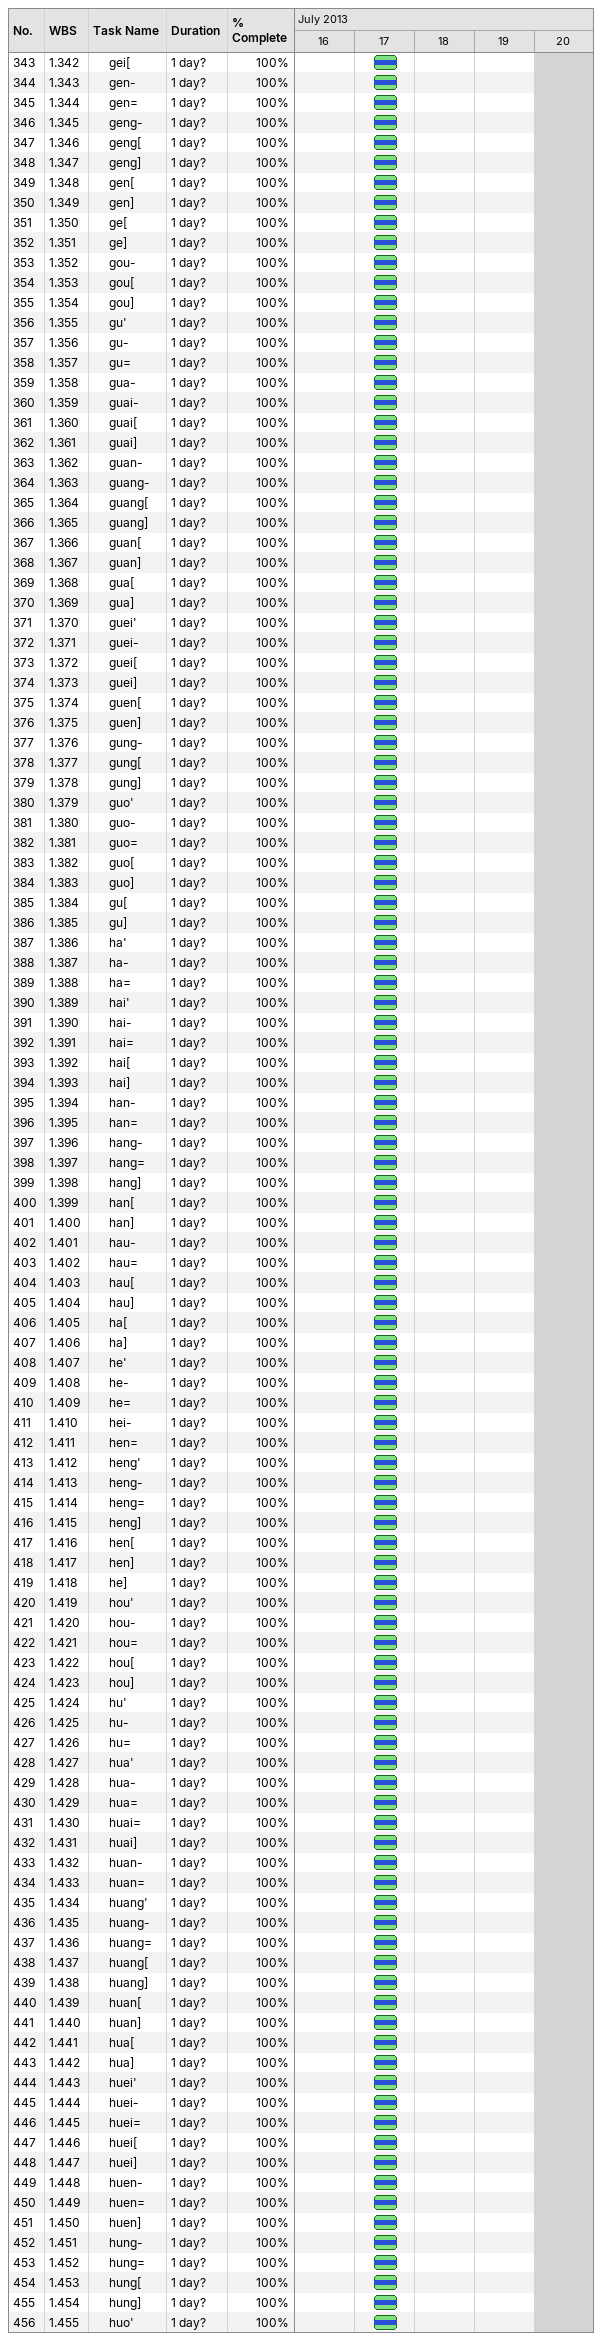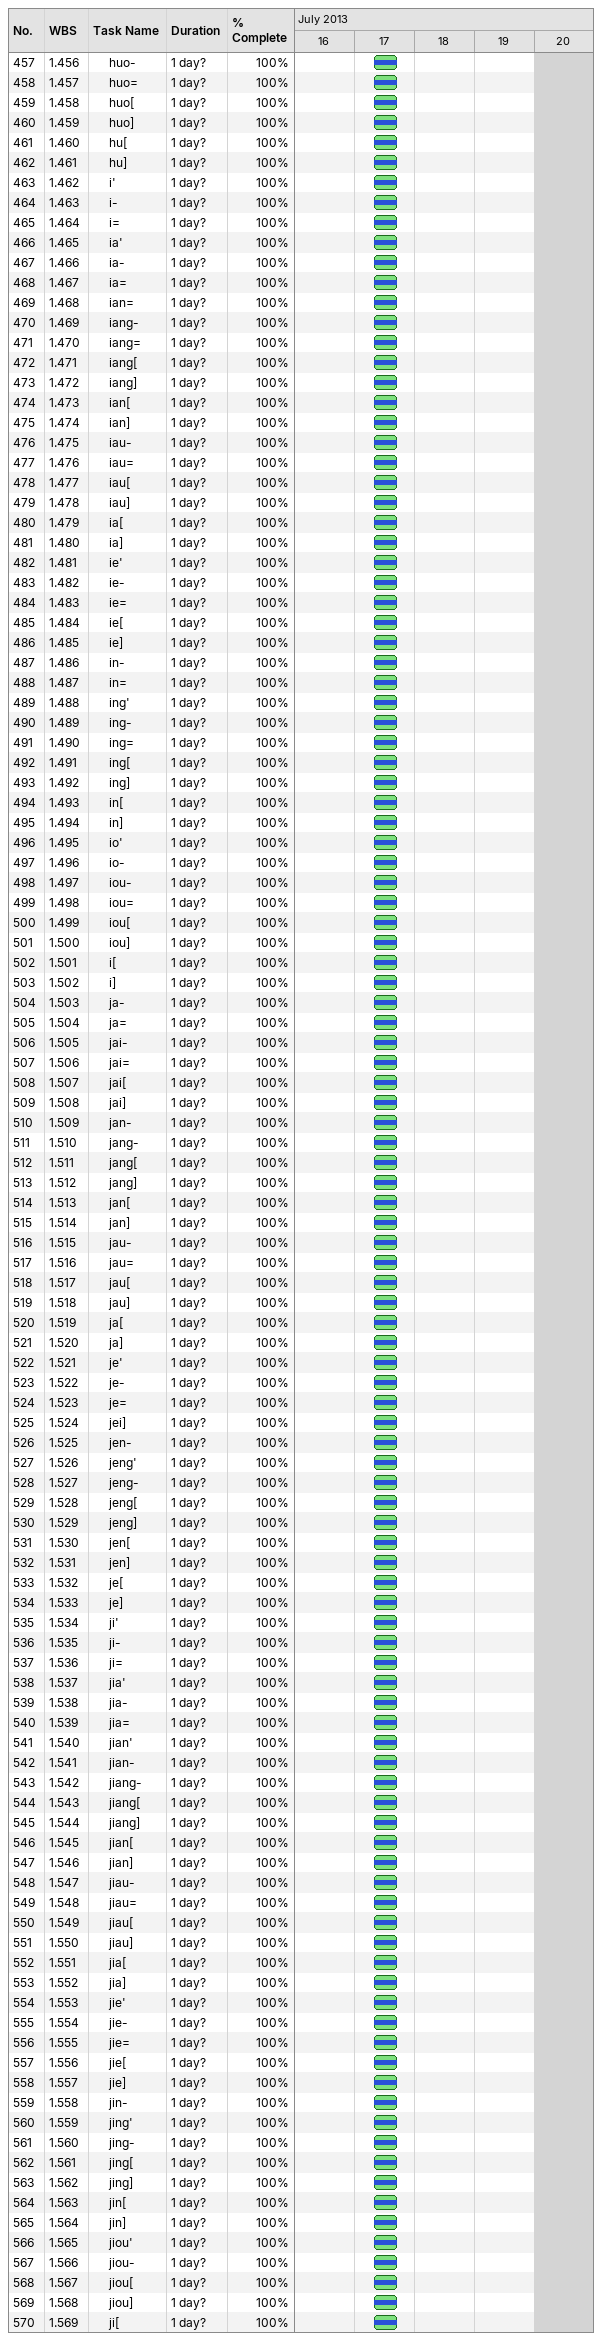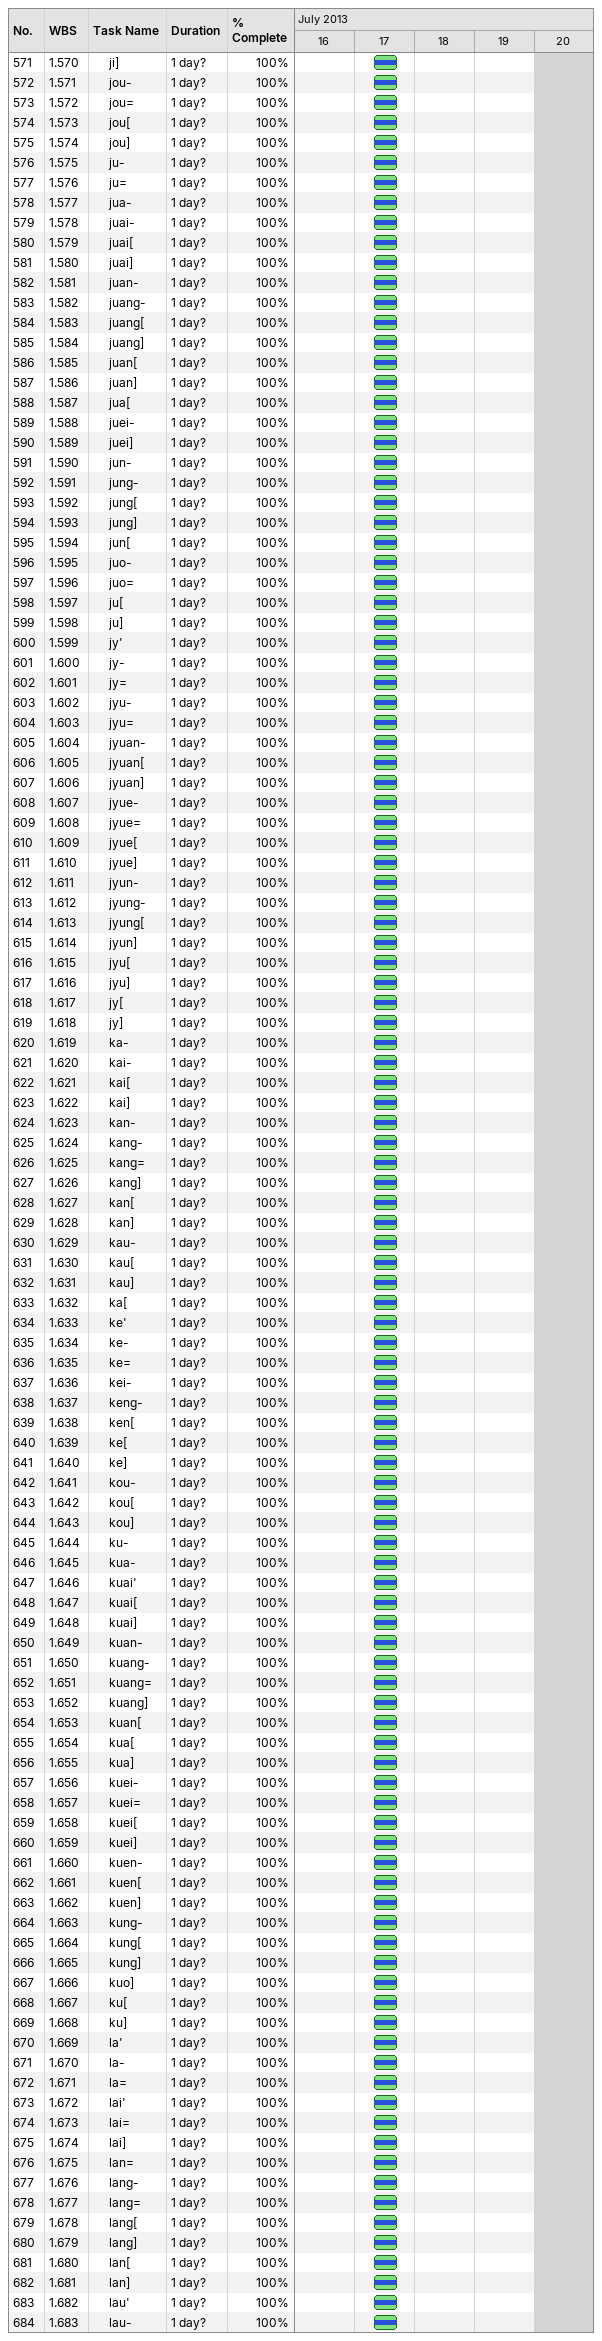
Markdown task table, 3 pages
| ID | WBS | Task | Duration | Start | Finish | % complete |
|---|---|---|---|---|---|---|
| 343 | 1.342 | gei[ | 1d? | 2013-07-17 | 2013-07-17 | 100 |
| 344 | 1.343 | gen- | 1d? | 2013-07-17 | 2013-07-17 | 100 |
| 345 | 1.344 | gen= | 1d? | 2013-07-17 | 2013-07-17 | 100 |
| 346 | 1.345 | geng- | 1d? | 2013-07-17 | 2013-07-17 | 100 |
| 347 | 1.346 | geng[ | 1d? | 2013-07-17 | 2013-07-17 | 100 |
| 348 | 1.347 | geng] | 1d? | 2013-07-17 | 2013-07-17 | 100 |
| 349 | 1.348 | gen[ | 1d? | 2013-07-17 | 2013-07-17 | 100 |
| 350 | 1.349 | gen] | 1d? | 2013-07-17 | 2013-07-17 | 100 |
| 351 | 1.350 | ge[ | 1d? | 2013-07-17 | 2013-07-17 | 100 |
| 352 | 1.351 | ge] | 1d? | 2013-07-17 | 2013-07-17 | 100 |
| 353 | 1.352 | gou- | 1d? | 2013-07-17 | 2013-07-17 | 100 |
| 354 | 1.353 | gou[ | 1d? | 2013-07-17 | 2013-07-17 | 100 |
| 355 | 1.354 | gou] | 1d? | 2013-07-17 | 2013-07-17 | 100 |
| 356 | 1.355 | gu' | 1d? | 2013-07-17 | 2013-07-17 | 100 |
| 357 | 1.356 | gu- | 1d? | 2013-07-17 | 2013-07-17 | 100 |
| 358 | 1.357 | gu= | 1d? | 2013-07-17 | 2013-07-17 | 100 |
| 359 | 1.358 | gua- | 1d? | 2013-07-17 | 2013-07-17 | 100 |
| 360 | 1.359 | guai- | 1d? | 2013-07-17 | 2013-07-17 | 100 |
| 361 | 1.360 | guai[ | 1d? | 2013-07-17 | 2013-07-17 | 100 |
| 362 | 1.361 | guai] | 1d? | 2013-07-17 | 2013-07-17 | 100 |
| 363 | 1.362 | guan- | 1d? | 2013-07-17 | 2013-07-17 | 100 |
| 364 | 1.363 | guang- | 1d? | 2013-07-17 | 2013-07-17 | 100 |
| 365 | 1.364 | guang[ | 1d? | 2013-07-17 | 2013-07-17 | 100 |
| 366 | 1.365 | guang] | 1d? | 2013-07-17 | 2013-07-17 | 100 |
| 367 | 1.366 | guan[ | 1d? | 2013-07-17 | 2013-07-17 | 100 |
| 368 | 1.367 | guan] | 1d? | 2013-07-17 | 2013-07-17 | 100 |
| 369 | 1.368 | gua[ | 1d? | 2013-07-17 | 2013-07-17 | 100 |
| 370 | 1.369 | gua] | 1d? | 2013-07-17 | 2013-07-17 | 100 |
| 371 | 1.370 | guei' | 1d? | 2013-07-17 | 2013-07-17 | 100 |
| 372 | 1.371 | guei- | 1d? | 2013-07-17 | 2013-07-17 | 100 |
| 373 | 1.372 | guei[ | 1d? | 2013-07-17 | 2013-07-17 | 100 |
| 374 | 1.373 | guei] | 1d? | 2013-07-17 | 2013-07-17 | 100 |
| 375 | 1.374 | guen[ | 1d? | 2013-07-17 | 2013-07-17 | 100 |
| 376 | 1.375 | guen] | 1d? | 2013-07-17 | 2013-07-17 | 100 |
| 377 | 1.376 | gung- | 1d? | 2013-07-17 | 2013-07-17 | 100 |
| 378 | 1.377 | gung[ | 1d? | 2013-07-17 | 2013-07-17 | 100 |
| 379 | 1.378 | gung] | 1d? | 2013-07-17 | 2013-07-17 | 100 |
| 380 | 1.379 | guo' | 1d? | 2013-07-17 | 2013-07-17 | 100 |
| 381 | 1.380 | guo- | 1d? | 2013-07-17 | 2013-07-17 | 100 |
| 382 | 1.381 | guo= | 1d? | 2013-07-17 | 2013-07-17 | 100 |
| 383 | 1.382 | guo[ | 1d? | 2013-07-17 | 2013-07-17 | 100 |
| 384 | 1.383 | guo] | 1d? | 2013-07-17 | 2013-07-17 | 100 |
| 385 | 1.384 | gu[ | 1d? | 2013-07-17 | 2013-07-17 | 100 |
| 386 | 1.385 | gu] | 1d? | 2013-07-17 | 2013-07-17 | 100 |
| 387 | 1.386 | ha' | 1d? | 2013-07-17 | 2013-07-17 | 100 |
| 388 | 1.387 | ha- | 1d? | 2013-07-17 | 2013-07-17 | 100 |
| 389 | 1.388 | ha= | 1d? | 2013-07-17 | 2013-07-17 | 100 |
| 390 | 1.389 | hai' | 1d? | 2013-07-17 | 2013-07-17 | 100 |
| 391 | 1.390 | hai- | 1d? | 2013-07-17 | 2013-07-17 | 100 |
| 392 | 1.391 | hai= | 1d? | 2013-07-17 | 2013-07-17 | 100 |
| 393 | 1.392 | hai[ | 1d? | 2013-07-17 | 2013-07-17 | 100 |
| 394 | 1.393 | hai] | 1d? | 2013-07-17 | 2013-07-17 | 100 |
| 395 | 1.394 | han- | 1d? | 2013-07-17 | 2013-07-17 | 100 |
| 396 | 1.395 | han= | 1d? | 2013-07-17 | 2013-07-17 | 100 |
| 397 | 1.396 | hang- | 1d? | 2013-07-17 | 2013-07-17 | 100 |
| 398 | 1.397 | hang= | 1d? | 2013-07-17 | 2013-07-17 | 100 |
| 399 | 1.398 | hang] | 1d? | 2013-07-17 | 2013-07-17 | 100 |
| 400 | 1.399 | han[ | 1d? | 2013-07-17 | 2013-07-17 | 100 |
| 401 | 1.400 | han] | 1d? | 2013-07-17 | 2013-07-17 | 100 |
| 402 | 1.401 | hau- | 1d? | 2013-07-17 | 2013-07-17 | 100 |
| 403 | 1.402 | hau= | 1d? | 2013-07-17 | 2013-07-17 | 100 |
| 404 | 1.403 | hau[ | 1d? | 2013-07-17 | 2013-07-17 | 100 |
| 405 | 1.404 | hau] | 1d? | 2013-07-17 | 2013-07-17 | 100 |
| 406 | 1.405 | ha[ | 1d? | 2013-07-17 | 2013-07-17 | 100 |
| 407 | 1.406 | ha] | 1d? | 2013-07-17 | 2013-07-17 | 100 |
| 408 | 1.407 | he' | 1d? | 2013-07-17 | 2013-07-17 | 100 |
| 409 | 1.408 | he- | 1d? | 2013-07-17 | 2013-07-17 | 100 |
| 410 | 1.409 | he= | 1d? | 2013-07-17 | 2013-07-17 | 100 |
| 411 | 1.410 | hei- | 1d? | 2013-07-17 | 2013-07-17 | 100 |
| 412 | 1.411 | hen= | 1d? | 2013-07-17 | 2013-07-17 | 100 |
| 413 | 1.412 | heng' | 1d? | 2013-07-17 | 2013-07-17 | 100 |
| 414 | 1.413 | heng- | 1d? | 2013-07-17 | 2013-07-17 | 100 |
| 415 | 1.414 | heng= | 1d? | 2013-07-17 | 2013-07-17 | 100 |
| 416 | 1.415 | heng] | 1d? | 2013-07-17 | 2013-07-17 | 100 |
| 417 | 1.416 | hen[ | 1d? | 2013-07-17 | 2013-07-17 | 100 |
| 418 | 1.417 | hen] | 1d? | 2013-07-17 | 2013-07-17 | 100 |
| 419 | 1.418 | he] | 1d? | 2013-07-17 | 2013-07-17 | 100 |
| 420 | 1.419 | hou' | 1d? | 2013-07-17 | 2013-07-17 | 100 |
| 421 | 1.420 | hou- | 1d? | 2013-07-17 | 2013-07-17 | 100 |
| 422 | 1.421 | hou= | 1d? | 2013-07-17 | 2013-07-17 | 100 |
| 423 | 1.422 | hou[ | 1d? | 2013-07-17 | 2013-07-17 | 100 |
| 424 | 1.423 | hou] | 1d? | 2013-07-17 | 2013-07-17 | 100 |
| 425 | 1.424 | hu' | 1d? | 2013-07-17 | 2013-07-17 | 100 |
| 426 | 1.425 | hu- | 1d? | 2013-07-17 | 2013-07-17 | 100 |
| 427 | 1.426 | hu= | 1d? | 2013-07-17 | 2013-07-17 | 100 |
| 428 | 1.427 | hua' | 1d? | 2013-07-17 | 2013-07-17 | 100 |
| 429 | 1.428 | hua- | 1d? | 2013-07-17 | 2013-07-17 | 100 |
| 430 | 1.429 | hua= | 1d? | 2013-07-17 | 2013-07-17 | 100 |
| 431 | 1.430 | huai= | 1d? | 2013-07-17 | 2013-07-17 | 100 |
| 432 | 1.431 | huai] | 1d? | 2013-07-17 | 2013-07-17 | 100 |
| 433 | 1.432 | huan- | 1d? | 2013-07-17 | 2013-07-17 | 100 |
| 434 | 1.433 | huan= | 1d? | 2013-07-17 | 2013-07-17 | 100 |
| 435 | 1.434 | huang' | 1d? | 2013-07-17 | 2013-07-17 | 100 |
| 436 | 1.435 | huang- | 1d? | 2013-07-17 | 2013-07-17 | 100 |
| 437 | 1.436 | huang= | 1d? | 2013-07-17 | 2013-07-17 | 100 |
| 438 | 1.437 | huang[ | 1d? | 2013-07-17 | 2013-07-17 | 100 |
| 439 | 1.438 | huang] | 1d? | 2013-07-17 | 2013-07-17 | 100 |
| 440 | 1.439 | huan[ | 1d? | 2013-07-17 | 2013-07-17 | 100 |
| 441 | 1.440 | huan] | 1d? | 2013-07-17 | 2013-07-17 | 100 |
| 442 | 1.441 | hua[ | 1d? | 2013-07-17 | 2013-07-17 | 100 |
| 443 | 1.442 | hua] | 1d? | 2013-07-17 | 2013-07-17 | 100 |
| 444 | 1.443 | huei' | 1d? | 2013-07-17 | 2013-07-17 | 100 |
| 445 | 1.444 | huei- | 1d? | 2013-07-17 | 2013-07-17 | 100 |
| 446 | 1.445 | huei= | 1d? | 2013-07-17 | 2013-07-17 | 100 |
| 447 | 1.446 | huei[ | 1d? | 2013-07-17 | 2013-07-17 | 100 |
| 448 | 1.447 | huei] | 1d? | 2013-07-17 | 2013-07-17 | 100 |
| 449 | 1.448 | huen- | 1d? | 2013-07-17 | 2013-07-17 | 100 |
| 450 | 1.449 | huen= | 1d? | 2013-07-17 | 2013-07-17 | 100 |
| 451 | 1.450 | huen] | 1d? | 2013-07-17 | 2013-07-17 | 100 |
| 452 | 1.451 | hung- | 1d? | 2013-07-17 | 2013-07-17 | 100 |
| 453 | 1.452 | hung= | 1d? | 2013-07-17 | 2013-07-17 | 100 |
| 454 | 1.453 | hung[ | 1d? | 2013-07-17 | 2013-07-17 | 100 |
| 455 | 1.454 | hung] | 1d? | 2013-07-17 | 2013-07-17 | 100 |
| 456 | 1.455 | huo' | 1d? | 2013-07-17 | 2013-07-17 | 100 |
| 457 | 1.456 | huo- | 1d? | 2013-07-17 | 2013-07-17 | 100 |
| 458 | 1.457 | huo= | 1d? | 2013-07-17 | 2013-07-17 | 100 |
| 459 | 1.458 | huo[ | 1d? | 2013-07-17 | 2013-07-17 | 100 |
| 460 | 1.459 | huo] | 1d? | 2013-07-17 | 2013-07-17 | 100 |
| 461 | 1.460 | hu[ | 1d? | 2013-07-17 | 2013-07-17 | 100 |
| 462 | 1.461 | hu] | 1d? | 2013-07-17 | 2013-07-17 | 100 |
| 463 | 1.462 | i' | 1d? | 2013-07-17 | 2013-07-17 | 100 |
| 464 | 1.463 | i- | 1d? | 2013-07-17 | 2013-07-17 | 100 |
| 465 | 1.464 | i= | 1d? | 2013-07-17 | 2013-07-17 | 100 |
| 466 | 1.465 | ia' | 1d? | 2013-07-17 | 2013-07-17 | 100 |
| 467 | 1.466 | ia- | 1d? | 2013-07-17 | 2013-07-17 | 100 |
| 468 | 1.467 | ia= | 1d? | 2013-07-17 | 2013-07-17 | 100 |
| 469 | 1.468 | ian= | 1d? | 2013-07-17 | 2013-07-17 | 100 |
| 470 | 1.469 | iang- | 1d? | 2013-07-17 | 2013-07-17 | 100 |
| 471 | 1.470 | iang= | 1d? | 2013-07-17 | 2013-07-17 | 100 |
| 472 | 1.471 | iang[ | 1d? | 2013-07-17 | 2013-07-17 | 100 |
| 473 | 1.472 | iang] | 1d? | 2013-07-17 | 2013-07-17 | 100 |
| 474 | 1.473 | ian[ | 1d? | 2013-07-17 | 2013-07-17 | 100 |
| 475 | 1.474 | ian] | 1d? | 2013-07-17 | 2013-07-17 | 100 |
| 476 | 1.475 | iau- | 1d? | 2013-07-17 | 2013-07-17 | 100 |
| 477 | 1.476 | iau= | 1d? | 2013-07-17 | 2013-07-17 | 100 |
| 478 | 1.477 | iau[ | 1d? | 2013-07-17 | 2013-07-17 | 100 |
| 479 | 1.478 | iau] | 1d? | 2013-07-17 | 2013-07-17 | 100 |
| 480 | 1.479 | ia[ | 1d? | 2013-07-17 | 2013-07-17 | 100 |
| 481 | 1.480 | ia] | 1d? | 2013-07-17 | 2013-07-17 | 100 |
| 482 | 1.481 | ie' | 1d? | 2013-07-17 | 2013-07-17 | 100 |
| 483 | 1.482 | ie- | 1d? | 2013-07-17 | 2013-07-17 | 100 |
| 484 | 1.483 | ie= | 1d? | 2013-07-17 | 2013-07-17 | 100 |
| 485 | 1.484 | ie[ | 1d? | 2013-07-17 | 2013-07-17 | 100 |
| 486 | 1.485 | ie] | 1d? | 2013-07-17 | 2013-07-17 | 100 |
| 487 | 1.486 | in- | 1d? | 2013-07-17 | 2013-07-17 | 100 |
| 488 | 1.487 | in= | 1d? | 2013-07-17 | 2013-07-17 | 100 |
| 489 | 1.488 | ing' | 1d? | 2013-07-17 | 2013-07-17 | 100 |
| 490 | 1.489 | ing- | 1d? | 2013-07-17 | 2013-07-17 | 100 |
| 491 | 1.490 | ing= | 1d? | 2013-07-17 | 2013-07-17 | 100 |
| 492 | 1.491 | ing[ | 1d? | 2013-07-17 | 2013-07-17 | 100 |
| 493 | 1.492 | ing] | 1d? | 2013-07-17 | 2013-07-17 | 100 |
| 494 | 1.493 | in[ | 1d? | 2013-07-17 | 2013-07-17 | 100 |
| 495 | 1.494 | in] | 1d? | 2013-07-17 | 2013-07-17 | 100 |
| 496 | 1.495 | io' | 1d? | 2013-07-17 | 2013-07-17 | 100 |
| 497 | 1.496 | io- | 1d? | 2013-07-17 | 2013-07-17 | 100 |
| 498 | 1.497 | iou- | 1d? | 2013-07-17 | 2013-07-17 | 100 |
| 499 | 1.498 | iou= | 1d? | 2013-07-17 | 2013-07-17 | 100 |
| 500 | 1.499 | iou[ | 1d? | 2013-07-17 | 2013-07-17 | 100 |
| 501 | 1.500 | iou] | 1d? | 2013-07-17 | 2013-07-17 | 100 |
| 502 | 1.501 | i[ | 1d? | 2013-07-17 | 2013-07-17 | 100 |
| 503 | 1.502 | i] | 1d? | 2013-07-17 | 2013-07-17 | 100 |
| 504 | 1.503 | ja- | 1d? | 2013-07-17 | 2013-07-17 | 100 |
| 505 | 1.504 | ja= | 1d? | 2013-07-17 | 2013-07-17 | 100 |
| 506 | 1.505 | jai- | 1d? | 2013-07-17 | 2013-07-17 | 100 |
| 507 | 1.506 | jai= | 1d? | 2013-07-17 | 2013-07-17 | 100 |
| 508 | 1.507 | jai[ | 1d? | 2013-07-17 | 2013-07-17 | 100 |
| 509 | 1.508 | jai] | 1d? | 2013-07-17 | 2013-07-17 | 100 |
| 510 | 1.509 | jan- | 1d? | 2013-07-17 | 2013-07-17 | 100 |
| 511 | 1.510 | jang- | 1d? | 2013-07-17 | 2013-07-17 | 100 |
| 512 | 1.511 | jang[ | 1d? | 2013-07-17 | 2013-07-17 | 100 |
| 513 | 1.512 | jang] | 1d? | 2013-07-17 | 2013-07-17 | 100 |
| 514 | 1.513 | jan[ | 1d? | 2013-07-17 | 2013-07-17 | 100 |
| 515 | 1.514 | jan] | 1d? | 2013-07-17 | 2013-07-17 | 100 |
| 516 | 1.515 | jau- | 1d? | 2013-07-17 | 2013-07-17 | 100 |
| 517 | 1.516 | jau= | 1d? | 2013-07-17 | 2013-07-17 | 100 |
| 518 | 1.517 | jau[ | 1d? | 2013-07-17 | 2013-07-17 | 100 |
| 519 | 1.518 | jau] | 1d? | 2013-07-17 | 2013-07-17 | 100 |
| 520 | 1.519 | ja[ | 1d? | 2013-07-17 | 2013-07-17 | 100 |
| 521 | 1.520 | ja] | 1d? | 2013-07-17 | 2013-07-17 | 100 |
| 522 | 1.521 | je' | 1d? | 2013-07-17 | 2013-07-17 | 100 |
| 523 | 1.522 | je- | 1d? | 2013-07-17 | 2013-07-17 | 100 |
| 524 | 1.523 | je= | 1d? | 2013-07-17 | 2013-07-17 | 100 |
| 525 | 1.524 | jei] | 1d? | 2013-07-17 | 2013-07-17 | 100 |
| 526 | 1.525 | jen- | 1d? | 2013-07-17 | 2013-07-17 | 100 |
| 527 | 1.526 | jeng' | 1d? | 2013-07-17 | 2013-07-17 | 100 |
| 528 | 1.527 | jeng- | 1d? | 2013-07-17 | 2013-07-17 | 100 |
| 529 | 1.528 | jeng[ | 1d? | 2013-07-17 | 2013-07-17 | 100 |
| 530 | 1.529 | jeng] | 1d? | 2013-07-17 | 2013-07-17 | 100 |
| 531 | 1.530 | jen[ | 1d? | 2013-07-17 | 2013-07-17 | 100 |
| 532 | 1.531 | jen] | 1d? | 2013-07-17 | 2013-07-17 | 100 |
| 533 | 1.532 | je[ | 1d? | 2013-07-17 | 2013-07-17 | 100 |
| 534 | 1.533 | je] | 1d? | 2013-07-17 | 2013-07-17 | 100 |
| 535 | 1.534 | ji' | 1d? | 2013-07-17 | 2013-07-17 | 100 |
| 536 | 1.535 | ji- | 1d? | 2013-07-17 | 2013-07-17 | 100 |
| 537 | 1.536 | ji= | 1d? | 2013-07-17 | 2013-07-17 | 100 |
| 538 | 1.537 | jia' | 1d? | 2013-07-17 | 2013-07-17 | 100 |
| 539 | 1.538 | jia- | 1d? | 2013-07-17 | 2013-07-17 | 100 |
| 540 | 1.539 | jia= | 1d? | 2013-07-17 | 2013-07-17 | 100 |
| 541 | 1.540 | jian' | 1d? | 2013-07-17 | 2013-07-17 | 100 |
| 542 | 1.541 | jian- | 1d? | 2013-07-17 | 2013-07-17 | 100 |
| 543 | 1.542 | jiang- | 1d? | 2013-07-17 | 2013-07-17 | 100 |
| 544 | 1.543 | jiang[ | 1d? | 2013-07-17 | 2013-07-17 | 100 |
| 545 | 1.544 | jiang] | 1d? | 2013-07-17 | 2013-07-17 | 100 |
| 546 | 1.545 | jian[ | 1d? | 2013-07-17 | 2013-07-17 | 100 |
| 547 | 1.546 | jian] | 1d? | 2013-07-17 | 2013-07-17 | 100 |
| 548 | 1.547 | jiau- | 1d? | 2013-07-17 | 2013-07-17 | 100 |
| 549 | 1.548 | jiau= | 1d? | 2013-07-17 | 2013-07-17 | 100 |
| 550 | 1.549 | jiau[ | 1d? | 2013-07-17 | 2013-07-17 | 100 |
| 551 | 1.550 | jiau] | 1d? | 2013-07-17 | 2013-07-17 | 100 |
| 552 | 1.551 | jia[ | 1d? | 2013-07-17 | 2013-07-17 | 100 |
| 553 | 1.552 | jia] | 1d? | 2013-07-17 | 2013-07-17 | 100 |
| 554 | 1.553 | jie' | 1d? | 2013-07-17 | 2013-07-17 | 100 |
| 555 | 1.554 | jie- | 1d? | 2013-07-17 | 2013-07-17 | 100 |
| 556 | 1.555 | jie= | 1d? | 2013-07-17 | 2013-07-17 | 100 |
| 557 | 1.556 | jie[ | 1d? | 2013-07-17 | 2013-07-17 | 100 |
| 558 | 1.557 | jie] | 1d? | 2013-07-17 | 2013-07-17 | 100 |
| 559 | 1.558 | jin- | 1d? | 2013-07-17 | 2013-07-17 | 100 |
| 560 | 1.559 | jing' | 1d? | 2013-07-17 | 2013-07-17 | 100 |
| 561 | 1.560 | jing- | 1d? | 2013-07-17 | 2013-07-17 | 100 |
| 562 | 1.561 | jing[ | 1d? | 2013-07-17 | 2013-07-17 | 100 |
| 563 | 1.562 | jing] | 1d? | 2013-07-17 | 2013-07-17 | 100 |
| 564 | 1.563 | jin[ | 1d? | 2013-07-17 | 2013-07-17 | 100 |
| 565 | 1.564 | jin] | 1d? | 2013-07-17 | 2013-07-17 | 100 |
| 566 | 1.565 | jiou' | 1d? | 2013-07-17 | 2013-07-17 | 100 |
| 567 | 1.566 | jiou- | 1d? | 2013-07-17 | 2013-07-17 | 100 |
| 568 | 1.567 | jiou[ | 1d? | 2013-07-17 | 2013-07-17 | 100 |
| 569 | 1.568 | jiou] | 1d? | 2013-07-17 | 2013-07-17 | 100 |
| 570 | 1.569 | ji[ | 1d? | 2013-07-17 | 2013-07-17 | 100 |
| 571 | 1.570 | ji] | 1d? | 2013-07-17 | 2013-07-17 | 100 |
| 572 | 1.571 | jou- | 1d? | 2013-07-17 | 2013-07-17 | 100 |
| 573 | 1.572 | jou= | 1d? | 2013-07-17 | 2013-07-17 | 100 |
| 574 | 1.573 | jou[ | 1d? | 2013-07-17 | 2013-07-17 | 100 |
| 575 | 1.574 | jou] | 1d? | 2013-07-17 | 2013-07-17 | 100 |
| 576 | 1.575 | ju- | 1d? | 2013-07-17 | 2013-07-17 | 100 |
| 577 | 1.576 | ju= | 1d? | 2013-07-17 | 2013-07-17 | 100 |
| 578 | 1.577 | jua- | 1d? | 2013-07-17 | 2013-07-17 | 100 |
| 579 | 1.578 | juai- | 1d? | 2013-07-17 | 2013-07-17 | 100 |
| 580 | 1.579 | juai[ | 1d? | 2013-07-17 | 2013-07-17 | 100 |
| 581 | 1.580 | juai] | 1d? | 2013-07-17 | 2013-07-17 | 100 |
| 582 | 1.581 | juan- | 1d? | 2013-07-17 | 2013-07-17 | 100 |
| 583 | 1.582 | juang- | 1d? | 2013-07-17 | 2013-07-17 | 100 |
| 584 | 1.583 | juang[ | 1d? | 2013-07-17 | 2013-07-17 | 100 |
| 585 | 1.584 | juang] | 1d? | 2013-07-17 | 2013-07-17 | 100 |
| 586 | 1.585 | juan[ | 1d? | 2013-07-17 | 2013-07-17 | 100 |
| 587 | 1.586 | juan] | 1d? | 2013-07-17 | 2013-07-17 | 100 |
| 588 | 1.587 | jua[ | 1d? | 2013-07-17 | 2013-07-17 | 100 |
| 589 | 1.588 | juei- | 1d? | 2013-07-17 | 2013-07-17 | 100 |
| 590 | 1.589 | juei] | 1d? | 2013-07-17 | 2013-07-17 | 100 |
| 591 | 1.590 | jun- | 1d? | 2013-07-17 | 2013-07-17 | 100 |
| 592 | 1.591 | jung- | 1d? | 2013-07-17 | 2013-07-17 | 100 |
| 593 | 1.592 | jung[ | 1d? | 2013-07-17 | 2013-07-17 | 100 |
| 594 | 1.593 | jung] | 1d? | 2013-07-17 | 2013-07-17 | 100 |
| 595 | 1.594 | jun[ | 1d? | 2013-07-17 | 2013-07-17 | 100 |
| 596 | 1.595 | juo- | 1d? | 2013-07-17 | 2013-07-17 | 100 |
| 597 | 1.596 | juo= | 1d? | 2013-07-17 | 2013-07-17 | 100 |
| 598 | 1.597 | ju[ | 1d? | 2013-07-17 | 2013-07-17 | 100 |
| 599 | 1.598 | ju] | 1d? | 2013-07-17 | 2013-07-17 | 100 |
| 600 | 1.599 | jy' | 1d? | 2013-07-17 | 2013-07-17 | 100 |
| 601 | 1.600 | jy- | 1d? | 2013-07-17 | 2013-07-17 | 100 |
| 602 | 1.601 | jy= | 1d? | 2013-07-17 | 2013-07-17 | 100 |
| 603 | 1.602 | jyu- | 1d? | 2013-07-17 | 2013-07-17 | 100 |
| 604 | 1.603 | jyu= | 1d? | 2013-07-17 | 2013-07-17 | 100 |
| 605 | 1.604 | jyuan- | 1d? | 2013-07-17 | 2013-07-17 | 100 |
| 606 | 1.605 | jyuan[ | 1d? | 2013-07-17 | 2013-07-17 | 100 |
| 607 | 1.606 | jyuan] | 1d? | 2013-07-17 | 2013-07-17 | 100 |
| 608 | 1.607 | jyue- | 1d? | 2013-07-17 | 2013-07-17 | 100 |
| 609 | 1.608 | jyue= | 1d? | 2013-07-17 | 2013-07-17 | 100 |
| 610 | 1.609 | jyue[ | 1d? | 2013-07-17 | 2013-07-17 | 100 |
| 611 | 1.610 | jyue] | 1d? | 2013-07-17 | 2013-07-17 | 100 |
| 612 | 1.611 | jyun- | 1d? | 2013-07-17 | 2013-07-17 | 100 |
| 613 | 1.612 | jyung- | 1d? | 2013-07-17 | 2013-07-17 | 100 |
| 614 | 1.613 | jyung[ | 1d? | 2013-07-17 | 2013-07-17 | 100 |
| 615 | 1.614 | jyun] | 1d? | 2013-07-17 | 2013-07-17 | 100 |
| 616 | 1.615 | jyu[ | 1d? | 2013-07-17 | 2013-07-17 | 100 |
| 617 | 1.616 | jyu] | 1d? | 2013-07-17 | 2013-07-17 | 100 |
| 618 | 1.617 | jy[ | 1d? | 2013-07-17 | 2013-07-17 | 100 |
| 619 | 1.618 | jy] | 1d? | 2013-07-17 | 2013-07-17 | 100 |
| 620 | 1.619 | ka- | 1d? | 2013-07-17 | 2013-07-17 | 100 |
| 621 | 1.620 | kai- | 1d? | 2013-07-17 | 2013-07-17 | 100 |
| 622 | 1.621 | kai[ | 1d? | 2013-07-17 | 2013-07-17 | 100 |
| 623 | 1.622 | kai] | 1d? | 2013-07-17 | 2013-07-17 | 100 |
| 624 | 1.623 | kan- | 1d? | 2013-07-17 | 2013-07-17 | 100 |
| 625 | 1.624 | kang- | 1d? | 2013-07-17 | 2013-07-17 | 100 |
| 626 | 1.625 | kang= | 1d? | 2013-07-17 | 2013-07-17 | 100 |
| 627 | 1.626 | kang] | 1d? | 2013-07-17 | 2013-07-17 | 100 |
| 628 | 1.627 | kan[ | 1d? | 2013-07-17 | 2013-07-17 | 100 |
| 629 | 1.628 | kan] | 1d? | 2013-07-17 | 2013-07-17 | 100 |
| 630 | 1.629 | kau- | 1d? | 2013-07-17 | 2013-07-17 | 100 |
| 631 | 1.630 | kau[ | 1d? | 2013-07-17 | 2013-07-17 | 100 |
| 632 | 1.631 | kau] | 1d? | 2013-07-17 | 2013-07-17 | 100 |
| 633 | 1.632 | ka[ | 1d? | 2013-07-17 | 2013-07-17 | 100 |
| 634 | 1.633 | ke' | 1d? | 2013-07-17 | 2013-07-17 | 100 |
| 635 | 1.634 | ke- | 1d? | 2013-07-17 | 2013-07-17 | 100 |
| 636 | 1.635 | ke= | 1d? | 2013-07-17 | 2013-07-17 | 100 |
| 637 | 1.636 | kei- | 1d? | 2013-07-17 | 2013-07-17 | 100 |
| 638 | 1.637 | keng- | 1d? | 2013-07-17 | 2013-07-17 | 100 |
| 639 | 1.638 | ken[ | 1d? | 2013-07-17 | 2013-07-17 | 100 |
| 640 | 1.639 | ke[ | 1d? | 2013-07-17 | 2013-07-17 | 100 |
| 641 | 1.640 | ke] | 1d? | 2013-07-17 | 2013-07-17 | 100 |
| 642 | 1.641 | kou- | 1d? | 2013-07-17 | 2013-07-17 | 100 |
| 643 | 1.642 | kou[ | 1d? | 2013-07-17 | 2013-07-17 | 100 |
| 644 | 1.643 | kou] | 1d? | 2013-07-17 | 2013-07-17 | 100 |
| 645 | 1.644 | ku- | 1d? | 2013-07-17 | 2013-07-17 | 100 |
| 646 | 1.645 | kua- | 1d? | 2013-07-17 | 2013-07-17 | 100 |
| 647 | 1.646 | kuai' | 1d? | 2013-07-17 | 2013-07-17 | 100 |
| 648 | 1.647 | kuai[ | 1d? | 2013-07-17 | 2013-07-17 | 100 |
| 649 | 1.648 | kuai] | 1d? | 2013-07-17 | 2013-07-17 | 100 |
| 650 | 1.649 | kuan- | 1d? | 2013-07-17 | 2013-07-17 | 100 |
| 651 | 1.650 | kuang- | 1d? | 2013-07-17 | 2013-07-17 | 100 |
| 652 | 1.651 | kuang= | 1d? | 2013-07-17 | 2013-07-17 | 100 |
| 653 | 1.652 | kuang] | 1d? | 2013-07-17 | 2013-07-17 | 100 |
| 654 | 1.653 | kuan[ | 1d? | 2013-07-17 | 2013-07-17 | 100 |
| 655 | 1.654 | kua[ | 1d? | 2013-07-17 | 2013-07-17 | 100 |
| 656 | 1.655 | kua] | 1d? | 2013-07-17 | 2013-07-17 | 100 |
| 657 | 1.656 | kuei- | 1d? | 2013-07-17 | 2013-07-17 | 100 |
| 658 | 1.657 | kuei= | 1d? | 2013-07-17 | 2013-07-17 | 100 |
| 659 | 1.658 | kuei[ | 1d? | 2013-07-17 | 2013-07-17 | 100 |
| 660 | 1.659 | kuei] | 1d? | 2013-07-17 | 2013-07-17 | 100 |
| 661 | 1.660 | kuen- | 1d? | 2013-07-17 | 2013-07-17 | 100 |
| 662 | 1.661 | kuen[ | 1d? | 2013-07-17 | 2013-07-17 | 100 |
| 663 | 1.662 | kuen] | 1d? | 2013-07-17 | 2013-07-17 | 100 |
| 664 | 1.663 | kung- | 1d? | 2013-07-17 | 2013-07-17 | 100 |
| 665 | 1.664 | kung[ | 1d? | 2013-07-17 | 2013-07-17 | 100 |
| 666 | 1.665 | kung] | 1d? | 2013-07-17 | 2013-07-17 | 100 |
| 667 | 1.666 | kuo] | 1d? | 2013-07-17 | 2013-07-17 | 100 |
| 668 | 1.667 | ku[ | 1d? | 2013-07-17 | 2013-07-17 | 100 |
| 669 | 1.668 | ku] | 1d? | 2013-07-17 | 2013-07-17 | 100 |
| 670 | 1.669 | la' | 1d? | 2013-07-17 | 2013-07-17 | 100 |
| 671 | 1.670 | la- | 1d? | 2013-07-17 | 2013-07-17 | 100 |
| 672 | 1.671 | la= | 1d? | 2013-07-17 | 2013-07-17 | 100 |
| 673 | 1.672 | lai' | 1d? | 2013-07-17 | 2013-07-17 | 100 |
| 674 | 1.673 | lai= | 1d? | 2013-07-17 | 2013-07-17 | 100 |
| 675 | 1.674 | lai] | 1d? | 2013-07-17 | 2013-07-17 | 100 |
| 676 | 1.675 | lan= | 1d? | 2013-07-17 | 2013-07-17 | 100 |
| 677 | 1.676 | lang- | 1d? | 2013-07-17 | 2013-07-17 | 100 |
| 678 | 1.677 | lang= | 1d? | 2013-07-17 | 2013-07-17 | 100 |
| 679 | 1.678 | lang[ | 1d? | 2013-07-17 | 2013-07-17 | 100 |
| 680 | 1.679 | lang] | 1d? | 2013-07-17 | 2013-07-17 | 100 |
| 681 | 1.680 | lan[ | 1d? | 2013-07-17 | 2013-07-17 | 100 |
| 682 | 1.681 | lan] | 1d? | 2013-07-17 | 2013-07-17 | 100 |
| 683 | 1.682 | lau' | 1d? | 2013-07-17 | 2013-07-17 | 100 |
| 684 | 1.683 | lau- | 1d? | 2013-07-17 | 2013-07-17 | 100 |
